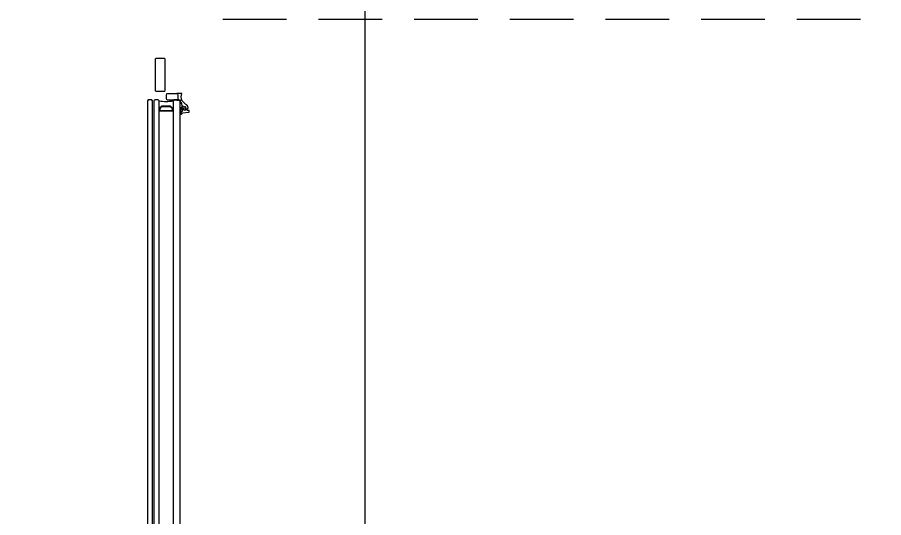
# Model space of a CAD drawing. Header units: millimetres. Extents: x 106699 to 122058, y 158555 to 162844.
# Drawn here: x 112307.4 to 112377.1, y 160128.8 to 160169 of the extents above; entities that cross this region are included whole.
import ezdxf

# ---------------------------------------------------------------- set-up
doc = ezdxf.new("R2010")
doc.units = ezdxf.units.MM
doc.linetypes.add('300_Z4_FCD_F03$0$GESTRICHELT', pattern=[0.75, 0.5, -0.25])
for name, color, linetype in [('300_Z4_FCD_F03$0$0-LNS-VL8', 252, 'Continuous'), ('300_Z4_FCD_F03$0$3-EXT-PRF', 231, 'Continuous'), ('300_Z4_FCD_F03$0$3-OPN-GLS', 4, 'Continuous')]:
    doc.layers.add(name, color=color, linetype=linetype)
doc.layers.add('300_Z4_STR_F03$0$AUDIT_D_220920114151-103', color=251, linetype='Continuous', lineweight=5)
doc.layers.add('area', color=200, linetype='Continuous', plot=False)

# ---------------------------------------------------------------- blocks, each defined once
blk = doc.blocks.new('A$C6495093d')
at = {"layer": '300_Z4_FCD_F03$0$0-LNS-VL8', "linetype": '300_Z4_FCD_F03$0$GESTRICHELT', "ltscale": 10}
blk.add_line((157.895, 77.034), (157.895, 0), dxfattribs=at)
blk.add_arc((157.895, 77.946), 77.946, 179.86703, 270, dxfattribs=at)
at = {"layer": '300_Z4_FCD_F03$0$3-EXT-PRF'}
blk.add_lwpolyline([(152.302, 81.551), (154.744, 81.551), (154.812, 81.619), (154.812, 82.268), (154.744, 82.336), (152.302, 82.336), (152.234, 82.268), (152.234, 81.619)], close=True, dxfattribs=at)
at = {"layer": '300_Z4_FCD_F03$0$3-EXT-PRF', "ltscale": 10}
for points in [[(150.673, 81.984), (150.912, 81.984), (150.912, 82.018), (150.673, 82.018)], [(151.082, 81.13), (150.912, 80.96), (150.673, 80.96), (150.673, 81.984), (150.912, 81.984), (151.082, 81.813)], [(151.048, 81.145), (150.898, 80.994), (150.707, 80.994), (150.707, 81.95), (150.897, 81.95), (151.048, 81.799)], [(150.673, 80.96), (150.912, 80.96), (150.912, 80.925), (150.673, 80.925)]]:
    blk.add_lwpolyline(points, close=True, dxfattribs=at)
at = {"layer": '300_Z4_FCD_F03$0$3-EXT-PRF'}
blk.add_lwpolyline([(150.912, 80.925), (150.912, 80.96), (151.082, 81.13), (151.082, 81.813), (150.912, 81.984), (150.912, 82.018), (151.492, 82.018, 0.083618), (151.492, 80.925), (150.912, 80.925)], format="xyb", dxfattribs=at)
at = {"layer": '300_Z4_FCD_F03$0$3-EXT-PRF', "linetype": 'ByBlock', "lineweight": -2}
for points in [[(151.58, 81.419, -0.148726), (152.041, 81.419, -0.32701), (152.075, 81.372), (152.075, 80.625, -0.326981), (152.041, 80.578, -0.148707), (151.58, 80.578, -0.326981), (151.546, 80.625), (151.546, 81.372, -0.327043)], [(151.546, 80.244, -0.16591), (152.075, 80.244), (152.075, 80.625, -0.326981), (152.041, 80.578, -0.148707), (151.58, 80.578, -0.326981), (151.546, 80.625)]]:
    blk.add_lwpolyline(points, format="xyb", close=True, dxfattribs=at)
at = {"layer": '300_Z4_FCD_F03$0$3-EXT-PRF'}
for points in [[(150.701, 79.661, 0.414214), (150.721, 79.682), (150.721, 79.805, -0.414214), (150.735, 79.818), (150.897, 79.818), (150.897, 79.77, 0.25821), (150.907, 79.748, 0.25297), (150.931, 79.745), (151.107, 79.791, -0.088702), (151.481, 80.205, 0.714466), (151.427, 80.364), (151.298, 80.364, 1), (151.298, 80.296), (151.38, 80.296, -0.915196), (151.381, 80.28), (151.127, 80.234, 0.363489), (151.11, 80.215), (151.11, 80.194, -0.845331), (151.018, 80.196, 0.362404), (150.816, 80.364), (150.509, 80.364, 0.80698), (150.481, 80.234, -0.26235), (150.541, 80.153), (150.594, 79.709, 0.379789), (150.648, 79.661)], [(150.864, 80.153, 0.612992), (150.909, 80.239, 0.239931), (150.771, 80.31), (150.506, 80.31, 1), (150.506, 80.289), (150.531, 80.289, 0.317837), (150.55, 80.303), (150.556, 80.303, -0.317975), (150.717, 80.189, 0.317975), (150.769, 80.153), (150.864, 80.153)], [(150.795, 79.955, -0.414214), (150.744, 80.006, -0.414214), (150.795, 80.057), (150.996, 80.057, -0.414214), (151.047, 80.006, -0.414214), (150.996, 79.955)]]:
    blk.add_lwpolyline(points, format="xyb", close=True, dxfattribs=at)
at = {"layer": '300_Z4_FCD_F03$0$3-OPN-GLS'}
for points in [[(108.725, 82.531), (151.492, 82.531), (151.56, 82.599), (151.56, 82.873), (151.492, 82.941), (108.725, 82.941)], [(108.725, 82.018), (151.492, 82.018), (151.56, 82.086), (151.56, 82.359), (151.492, 82.427), (108.725, 82.427)], [(108.725, 80.379), (151.492, 80.379), (151.56, 80.448), (151.56, 80.857), (151.492, 80.925), (108.725, 80.925)]]:
    blk.add_lwpolyline(points, dxfattribs=at)
blk = doc.blocks.new('ÇEÇEVE')
at = {"xscale": 1.026355872782365, "yscale": 1.026355872782365, "zscale": 1.026355872782365}
blk.add_blockref('A$C6495093d', (104204.663, 177807.816), dxfattribs=at)
blk = doc.blocks.new('COLUMN')
at = {"layer": '300_Z4_STR_F03$0$AUDIT_D_220920114151-103', "true_color": 0x303030}
h = blk.add_hatch(color=250, dxfattribs=at)
h.dxf.hatch_style = 1
h.paths.add_polyline_path([(104767.618, 177818.405), (104852.616, 177818.405), (104852.616, 177903.408), (104767.618, 177903.408)])
h.paths.add_polyline_path([(104052.618, 177903.405), (104052.618, 177818.405), (103967.618, 177818.405), (103967.618, 177903.405)])
edge = h.paths.add_edge_path()
edge.add_line((104052.618, 177498.405), (104052.618, 177438.405))
h.paths.add_polyline_path([(103967.618, 177498.405), (104052.618, 177498.405), (104052.618, 177438.405), (103967.618, 177438.405)])
h.paths.add_polyline_path([(104852.618, 177438.405), (104767.618, 177438.405), (104767.618, 177498.405), (104852.618, 177498.405)])
h.paths.add_polyline_path([(104852.618, 177018.405), (104767.618, 177018.405), (104767.618, 177103.405), (104852.618, 177103.405)])
h.paths.add_polyline_path([(103967.618, 176233.405), (103967.618, 176318.405), (104052.618, 176318.405), (104052.618, 176233.405)])
h.paths.add_polyline_path([(103967.618, 177103.405), (104052.618, 177103.405), (104052.618, 177018.405), (103967.618, 177018.405)])

msp = doc.modelspace()

# ---------------------------------------------------------------- linework, layer by layer
at = {"layer": 'area'}
msp.add_lwpolyline([(112335.394, 159857.778), (112335.368, 160371.596), (112990.368, 160371.596), (112990.368, 160057.264), (112990.368, 160057.264), (112990.368, 159989.581), (112990.368, 159989.581), (112990.368, 159857.981), (112990.368, 159857.981), (112990.368, 159792.981), (112803.572, 159792.981), (112803.572, 159907.98), (112793.572, 159907.98), (112793.572, 159857.981), (112706.172, 159857.981), (112706.172, 159907.98), (112696.172, 159907.98), (112696.172, 159792.981), (112395.572, 159792.981), (112395.34, 159857.992), (112335.394, 159857.778)], dxfattribs=at)

# ---------------------------------------------------------------- block references
at = {"rotation": 90}
for name in ['COLUMN', 'ÇEÇEVE']:
    msp.add_blockref(name, (290210.777, 55802.164), dxfattribs=at)

doc.saveas('drawing.dxf')
